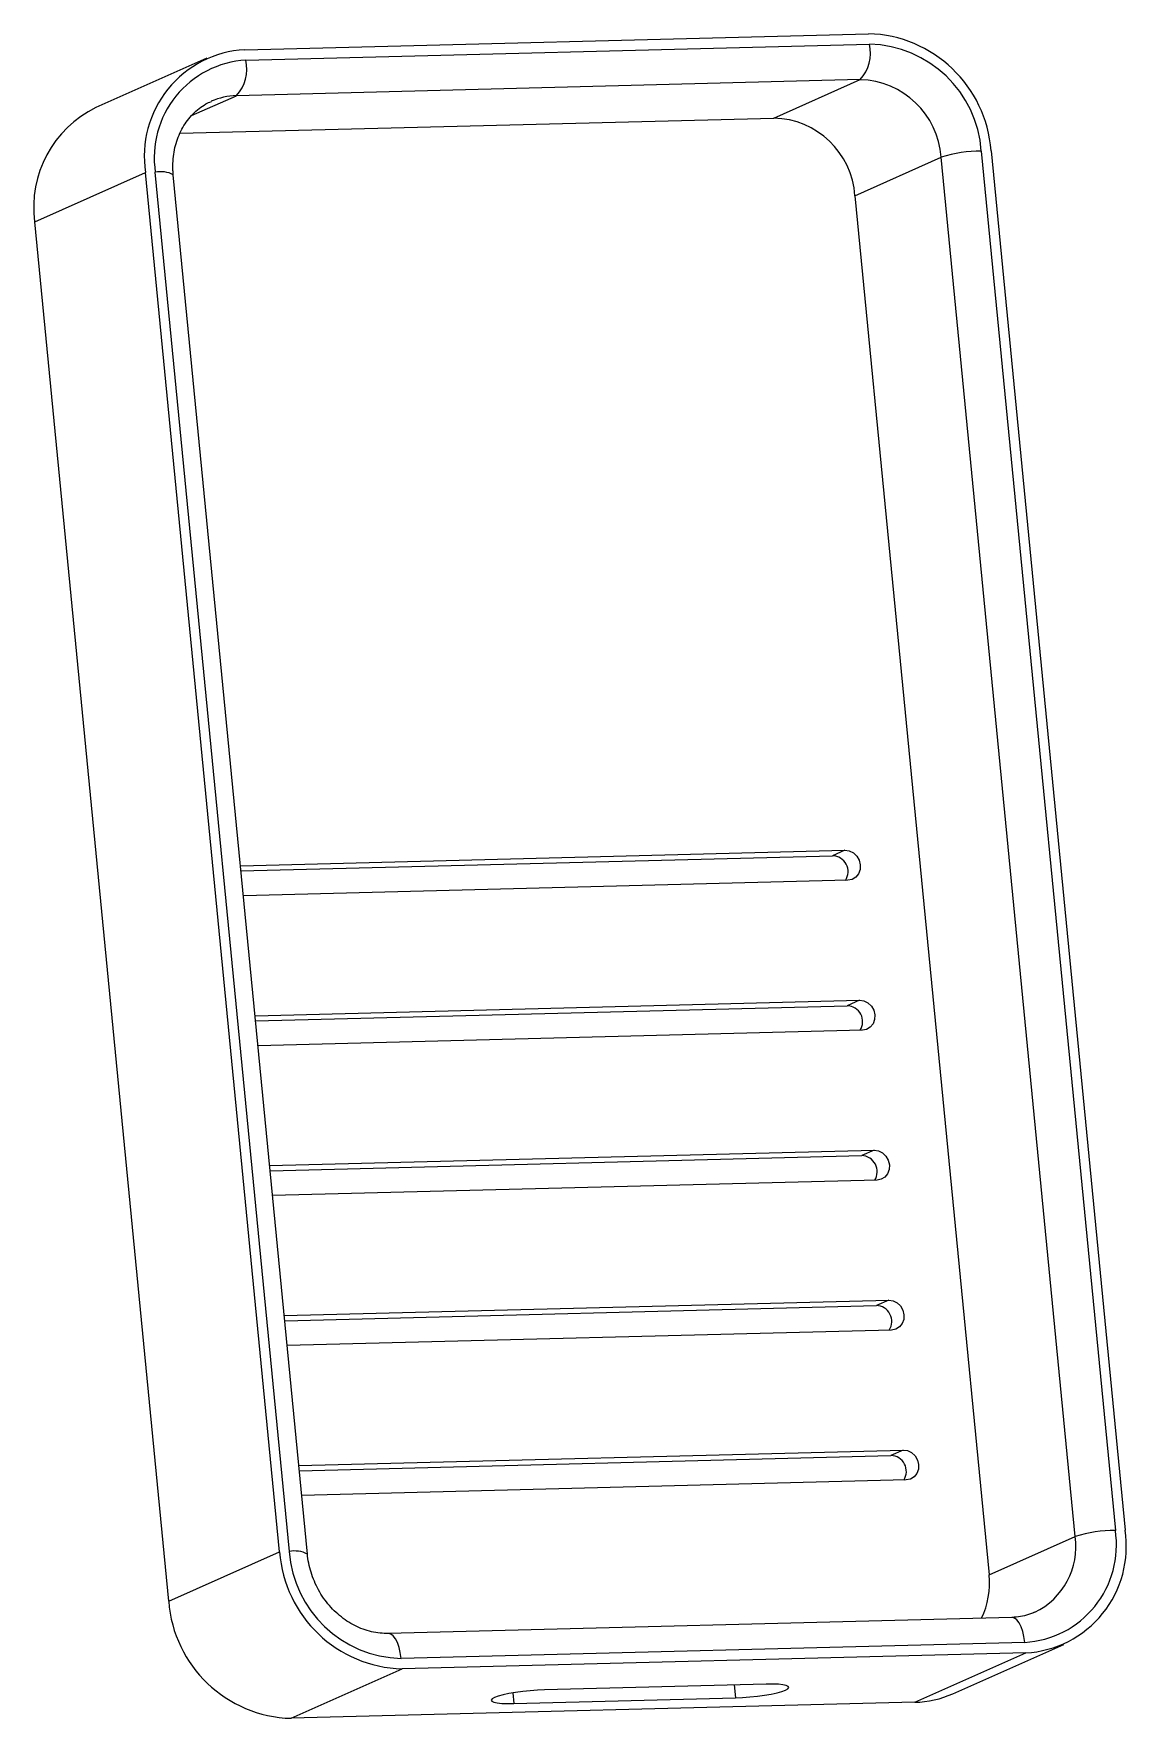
# Model space of a CAD drawing. Header units: millimetres. Extents: x -19.7 to 16.1, y -28.4 to 26.8.
import ezdxf

# ---------------------------------------------------------------- set-up
doc = ezdxf.new("R2010")
doc.units = ezdxf.units.MM

msp = doc.modelspace()

# ---------------------------------------------------------------- linework, layer by layer
at = {"color": 7, "linetype": 'Continuous', "lineweight": 15}
for p, q in [((-12.814, 26.289), (7.651, 26.813)), ((-14.059, 26.01), (-17.699, 24.389)), ((-12.781, 25.945), (7.684, 26.469)), ((7.376, 25.306), (-13.09, 24.781)), ((4.545, 24.045), (7.376, 25.306)), ((-14.944, 23.546), (4.545, 24.045)), ((7.208, 21.501), (10.039, 22.762)), ((14.438, -22.474), (10.039, 22.762)), ((11.353, 22.965), (15.752, -22.27)), ((11.672, 22.973), (16.07, -22.262)), ((-19.71, 20.642), (-16.07, 22.262)), ((-11.672, -22.973), (-16.07, 22.262)), ((-11.353, -22.965), (-15.752, 22.27)), ((-10.762, -23.048), (-15.161, 22.187)), ((7.208, 21.501), (11.607, -23.734)), ((-15.311, -24.594), (-19.71, 20.642)), ((-12.957, -0.476), (6.879, 0.033)), ((6.879, 0.033), (6.475, -0.148)), ((-12.941, -0.645), (6.475, -0.148)), ((6.975, -0.951), (-12.862, -1.459)), ((-12.479, -5.393), (7.358, -4.884)), ((7.358, -4.884), (6.953, -5.064)), ((-12.463, -5.562), (6.953, -5.064)), ((7.453, -5.868), (-12.383, -6.376)), ((-12.001, -10.31), (7.836, -9.801)), ((7.836, -9.801), (7.431, -9.981)), ((-11.985, -10.479), (7.431, -9.981)), ((7.931, -10.785), (-11.905, -11.293)), ((-11.523, -15.227), (8.314, -14.718)), ((-11.506, -15.396), (7.909, -14.898)), ((8.314, -14.718), (7.909, -14.898)), ((8.409, -15.702), (-11.427, -16.21)), ((-11.045, -20.143), (8.792, -19.635)), ((-11.028, -20.313), (8.387, -19.815)), ((8.792, -19.635), (8.387, -19.815)), ((8.887, -20.618), (-10.949, -21.127)), ((11.607, -23.734), (14.438, -22.474)), ((-15.311, -24.594), (-11.672, -22.973)), ((12.351, -25.125), (-8.114, -25.65)), ((12.781, -25.945), (-7.684, -26.469)), ((12.814, -26.289), (-7.651, -26.813)), ((9.174, -27.91), (12.814, -26.289)), ((10.419, -27.63), (14.059, -26.01)), ((-11.291, -28.434), (-7.651, -26.813)), ((4.299, -27.313), (-2.978, -27.5)), ((9.174, -27.91), (-11.291, -28.434)), ((-3.989, -27.95), (3.288, -27.763))]:
    msp.add_line(p, q, dxfattribs=at)
at = {"color": 8, "linetype": 'Continuous', "lineweight": 15}
for p, q in [((-14.56, 24.126), (-13.09, 24.781)), ((-4.023, -27.601), (-3.989, -27.95)), ((3.247, -27.34), (3.288, -27.763))]:
    msp.add_line(p, q, dxfattribs=at)
at = {"color": 7, "linetype": 'Continuous', "lineweight": 15, "flags": 128}
for points in [[(6.879, 0.033), (7.022, 0.012), (7.156, -0.055), (7.267, -0.161), (7.345, -0.296), (7.382, -0.447), (7.375, -0.6), (7.323, -0.739), (7.233, -0.85), (7.113, -0.923), (6.975, -0.951)], [(7.358, -4.884), (7.5, -4.905), (7.634, -4.971), (7.745, -5.078), (7.823, -5.213), (7.86, -5.364), (7.853, -5.517), (7.801, -5.656), (7.711, -5.767), (7.591, -5.84), (7.453, -5.868)], [(7.836, -9.801), (7.978, -9.822), (8.112, -9.888), (8.223, -9.994), (8.301, -10.13), (8.338, -10.281), (8.331, -10.434), (8.279, -10.573), (8.189, -10.684), (8.069, -10.757), (7.931, -10.785)], [(8.314, -14.718), (8.457, -14.739), (8.59, -14.805), (8.701, -14.911), (8.779, -15.047), (8.816, -15.198), (8.809, -15.351), (8.758, -15.489), (8.667, -15.601), (8.548, -15.674), (8.409, -15.702)], [(8.792, -19.635), (8.935, -19.655), (9.068, -19.722), (9.179, -19.828), (9.257, -19.964), (9.294, -20.115), (9.287, -20.268), (9.236, -20.406), (9.146, -20.518), (9.026, -20.591), (8.887, -20.618)], [(-2.978, -27.5), (-3.209, -27.51), (-3.451, -27.528), (-3.694, -27.554), (-3.93, -27.586), (-4.148, -27.624), (-4.34, -27.666), (-4.5, -27.71), (-4.62, -27.754), (-4.697, -27.797), (-4.727, -27.838), (-4.709, -27.874), (-4.645, -27.905), (-4.535, -27.928), (-4.385, -27.944), (-4.201, -27.951), (-3.989, -27.95)], [(3.288, -27.763), (3.519, -27.753), (3.761, -27.735), (4.005, -27.709), (4.24, -27.677), (4.458, -27.639), (4.65, -27.598), (4.81, -27.554), (4.93, -27.509), (5.007, -27.466), (5.037, -27.425), (5.02, -27.389), (4.955, -27.359), (4.845, -27.335), (4.696, -27.319), (4.511, -27.312), (4.299, -27.313)]]:
    msp.add_lwpolyline(points, dxfattribs=at)
at = {"color": 8, "linetype": 'Continuous', "lineweight": 15, "flags": 128}
for points in [[(12.781, -25.945), (12.754, -25.756), (12.713, -25.582), (12.659, -25.429), (12.595, -25.302), (12.522, -25.207), (12.443, -25.147), (12.361, -25.125), (12.351, -25.125)], [(-7.684, -26.469), (-7.711, -26.281), (-7.752, -26.107), (-7.806, -25.953), (-7.87, -25.827), (-7.944, -25.732), (-8.022, -25.672), (-8.104, -25.65), (-8.113, -25.65)]]:
    msp.add_lwpolyline(points, dxfattribs=at)
at = {"color": 7, "linetype": 'Continuous', "lineweight": 15}
for centre, radius, start, end in [((7.536, 22.668), 4.147, 4.2165, 88.4135), ((-12.62, 22.802), 3.492, 93.1925, 188.8943), ((6.448, 26.175), 1.271, 316.875, 13.3951), ((7.591, 22.699), 3.772, 4.049, 88.5811), ((-12.591, 22.753), 3.197, 93.3961, 188.6907), ((-14.017, 25.65), 1.271, 316.875, 13.3951), ((7.306, 22.566), 2.74, 4.0889, 88.5411), ((-16.12, 21.128), 3.623, 115.8352, 187.7196), ((4.475, 21.306), 2.74, 4.0889, 88.5411), ((11.363, 18.559), 4.407, 90.1211, 107.4759), ((6.459, -0.669), 0.522, 327.0853, 88.2843), ((6.937, -5.586), 0.522, 327.0853, 88.2843), ((7.416, -10.503), 0.522, 327.0853, 88.2843), ((7.894, -15.42), 0.522, 327.0853, 88.2843), ((8.372, -20.337), 0.522, 327.0853, 88.2843), ((12.591, -22.753), 3.197, 273.3961, 8.6907), ((12.62, -22.802), 3.492, 273.1925, 8.8943), ((15.761, -26.677), 4.407, 90.1211, 107.4759), ((-7.536, -22.668), 4.147, 184.2165, 268.4135), ((-7.591, -22.699), 3.772, 184.049, 268.5811), ((8.993, -24.012), 2.628, 334.3383, 6.0745), ((-11.176, -24.289), 4.147, 184.2165, 268.4135), ((9.097, -24.654), 3.256, 271.356, 293.9462)]:
    msp.add_arc(centre, radius, start, end, dxfattribs=at)
at = {"color": 8, "linetype": 'Continuous', "lineweight": 15}
for centre, radius, start, end in [((-13.038, 22.624), 2.158, 91.3599, 113.9383), ((-15.571, 21.417), 0.872, 61.966, 101.9873), ((12.063, -22.798), 2.397, 295.7695, 7.7815), ((-11.172, -23.818), 0.872, 61.9607, 101.9899)]:
    msp.add_arc(centre, radius, start, end, dxfattribs=at)
at = {"color": 7, "linetype": 'Continuous', "lineweight": 15}
for points, knots in [([(-15.161, 22.187), (-15.165, 22.235), (-15.177, 22.386), (-15.174, 22.637), (-15.14, 22.934), (-15.074, 23.221), (-14.977, 23.492), (-14.851, 23.745), (-14.698, 23.977), (-14.519, 24.184), (-14.315, 24.363), (-14.113, 24.502), (-13.972, 24.566), (-13.912, 24.593)], [0, 0, 0, 0, 0.044984, 0.140623, 0.236399, 0.332503, 0.429096, 0.526372, 0.624548, 0.72383, 0.824369, 0.926177, 1, 1, 1, 1]), ([(-8.114, -25.65), (-8.155, -25.65), (-8.288, -25.651), (-8.516, -25.628), (-8.796, -25.563), (-9.071, -25.463), (-9.336, -25.328), (-9.589, -25.162), (-9.824, -24.965), (-10.04, -24.742), (-10.232, -24.495), (-10.399, -24.227), (-10.538, -23.943), (-10.646, -23.647), (-10.724, -23.347), (-10.75, -23.147), (-10.762, -23.048)], [0, 0, 0, 0, 0.034008, 0.11159, 0.18848, 0.264489, 0.339753, 0.414427, 0.488652, 0.562548, 0.636208, 0.709701, 0.783082, 0.856395, 0.929671, 1, 1, 1, 1]), ([(13.104, -24.953), (13.081, -24.964), (12.976, -25.016), (12.775, -25.073), (12.545, -25.116), (12.401, -25.123), (12.351, -25.125)], [0, 0, 0, 0, 0.099755, 0.455111, 0.809838, 1, 1, 1, 1])]:
    msp.add_open_spline(points, degree=3, knots=knots, dxfattribs=at)

doc.saveas('drawing.dxf')
